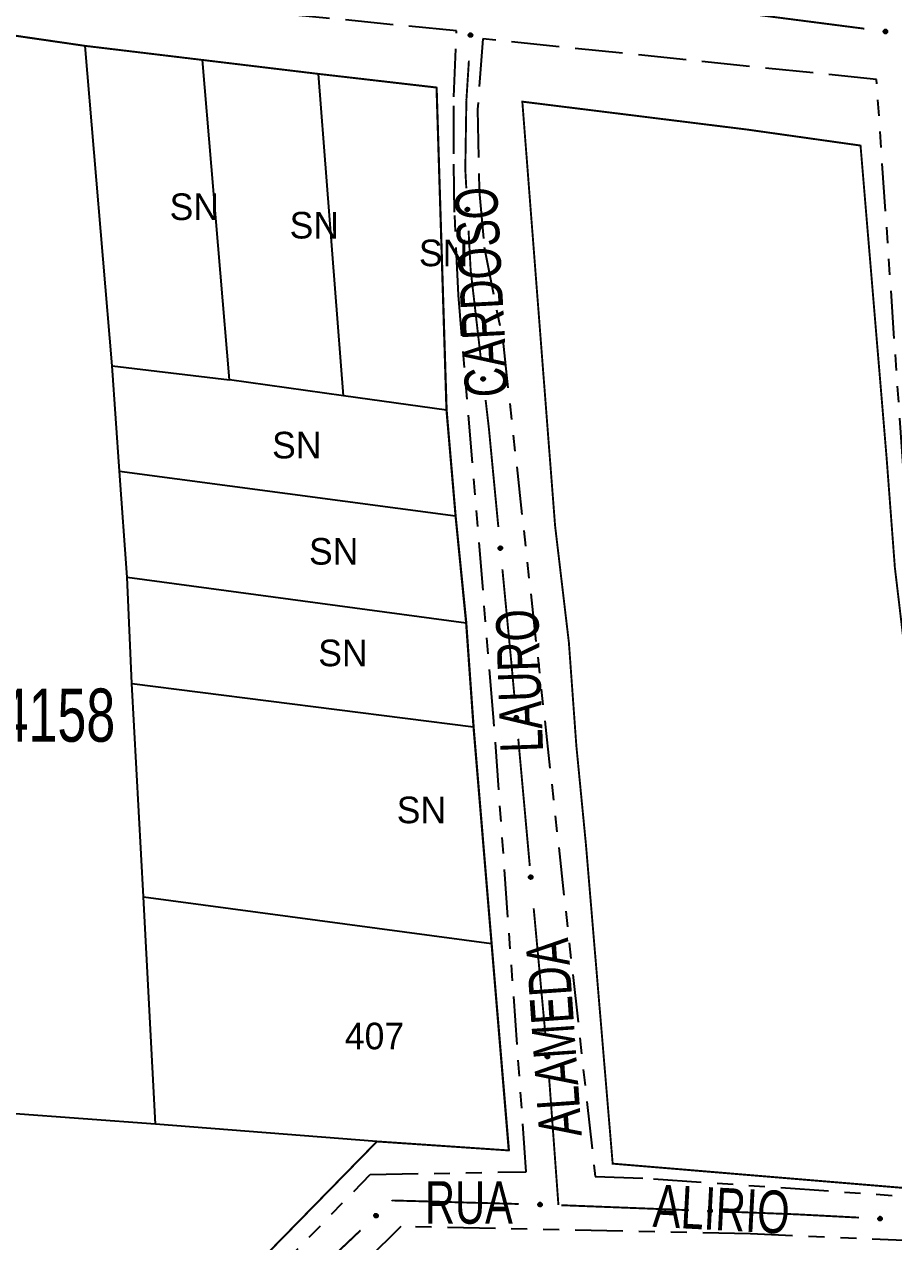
# Model space of a CAD drawing. Extents: x 203555 to 204724, y 4873703 to 4874787.
# Drawn here: x 203860 to 203941.8, y 4874334.5 to 4874449 of the extents above; entities that cross this region are included whole.
import ezdxf
from ezdxf.enums import TextEntityAlignment as Align

# ---------------------------------------------------------------- set-up
doc = ezdxf.new("R2010")
doc.units = 0
doc.header["$LTSCALE"] = 1.5
doc.header["$MEASUREMENT"] = 0
doc.linetypes.add('TRACO_11', pattern=[8, 3, -1, 3, -1])
doc.linetypes.add('TRACO_25', pattern=[8, 3, -1, 1, -1, 1, -1])
for name, color, linetype in [('CD_MALHA_LOTES', 7, 'CONTINUOUS'), ('CD_TXT_QUADRA', 7, 'CONTINUOUS'), ('RU-QUADRA', 210, 'CONTINUOUS'), ('SV-EIXO-RUA-N-PAV', 6, 'CONTINUOUS'), ('SV-EIXO-RUA-PAV', 20, 'CONTINUOUS'), ('SV-RUA-NAO-PAV', 7, 'CONTINUOUS'), ('SV-RUA-PAVIM', 7, 'CONTINUOUS'), ('SV-TXT-RUA-N-PAV', 7, 'CONTINUOUS'), ('Th_NmrPort', 1, 'CONTINUOUS')]:
    doc.layers.add(name, color=color, linetype=linetype)
doc.styles.add('ARIAL', font='ARIAL.SHX')

msp = doc.modelspace()

# ---------------------------------------------------------------- linework, layer by layer
at = {"layer": 'CD_MALHA_LOTES', "linetype": 'Continuous', "flags": 128}
for points in [[(203830.471254, 4874452.106836), (203865.747306, 4874446.957912)], [(203868.311194, 4874416.869067), (203865.747306, 4874446.957912)], [(203865.747306, 4874446.957912), (203876.788056, 4874445.630853)], [(203879.319503, 4874415.546049), (203876.788056, 4874445.630853)], [(203876.788056, 4874445.630853), (203887.691426, 4874444.320307)], [(203890.037945, 4874414.060005), (203887.691426, 4874444.320307)], [(203887.691426, 4874444.320307), (203898.793381, 4874443.04344)], [(203898.793381, 4874443.04344), (203899.726118, 4874412.7168)], [(203868.311194, 4874416.869067), (203879.319503, 4874415.546049)], [(203868.990333, 4874406.987634), (203868.311194, 4874416.869067)], [(203890.037945, 4874414.060005), (203879.319503, 4874415.546049)], [(203899.726118, 4874412.7168), (203890.037945, 4874414.060005)], [(203899.726118, 4874412.7168), (203900.578315, 4874402.786014)], [(203869.696284, 4874397.003113), (203868.990333, 4874406.987634)], [(203868.990333, 4874406.987634), (203900.578315, 4874402.786014)], [(203900.578315, 4874402.786014), (203901.573242, 4874392.707186)], [(203869.696284, 4874397.003113), (203901.573242, 4874392.707186)], [(203870.143573, 4874386.99929), (203869.696284, 4874397.003113)], [(203901.573242, 4874392.707186), (203902.26671, 4874382.93282)], [(203871.250607, 4874366.968321), (203870.143573, 4874386.99929)], [(203870.143573, 4874386.99929), (203902.26671, 4874382.93282)], [(203902.26671, 4874382.93282), (203903.963511, 4874362.572043)], [(203871.250607, 4874366.968321), (203903.963511, 4874362.572043)], [(203872.374667, 4874345.584198), (203871.250607, 4874366.968321)], [(203903.963511, 4874362.572043), (203905.585039, 4874343.114512)], [(203872.374667, 4874345.584198), (203858.783588, 4874346.596233)], [(203893.200002, 4874343.955575), (203872.374667, 4874345.584198)], [(203893.200002, 4874343.955575), (203824.637069, 4874273.919708)], [(203905.585039, 4874343.114512), (203893.200002, 4874343.955575)]]:
    msp.add_lwpolyline(points, dxfattribs=at)
at = {"layer": 'RU-QUADRA', "linetype": 'Continuous', "const_width": 0.18, "flags": 128}
msp.add_lwpolyline([(203830.471254, 4874452.106836), (203865.747306, 4874446.957912), (203876.788056, 4874445.630853), (203887.691426, 4874444.320307), (203898.793381, 4874443.04344), (203899.726118, 4874412.7168), (203900.578315, 4874402.786014), (203901.573242, 4874392.707186), (203902.26671, 4874382.93282), (203905.585039, 4874343.114512), (203893.200002, 4874343.955575), (203824.637069, 4874273.919708)], dxfattribs=at)
msp.add_lwpolyline([(203947.454483, 4874339.193717), (203915.363647, 4874341.870885), (203912.843837, 4874371.920904), (203911.947125, 4874381.150119), (203911.244602, 4874390.868141), (203909.949992, 4874401.81656), (203909.23408, 4874411.08091), (203906.8671, 4874441.711129), (203916.849553, 4874440.472311), (203927.996147, 4874439.089025), (203938.668045, 4874437.584191), (203941.111554, 4874408.353079), (203941.89826, 4874397.906818), (203943.066736, 4874388.058828), (203944.219071, 4874378.211146), (203945.05478, 4874368.13292)], close=True, dxfattribs=at)
at = {"layer": 'SV-EIXO-RUA-N-PAV'}
for points in [[(203901.876801, 4874447.834789), (203901.84415, 4874447.871203), (203901.823534, 4874447.909175), (203901.815456, 4874447.945795), (203901.816755, 4874447.980016), (203901.822027, 4874448.014877), (203901.835097, 4874448.048851), (203901.857955, 4874448.083345), (203901.894253, 4874448.116355), (203901.93454, 4874448.134917), (203901.970018, 4874448.144758), (203902.00578, 4874448.145458), (203902.03956, 4874448.139769), (203902.074401, 4874448.125026), (203902.109132, 4874448.10152), (203902.141441, 4874448.064217), (203902.161396, 4874448.026851), (203902.16828, 4874447.991226), (203902.168756, 4874447.955268), (203902.162947, 4874447.919743), (203902.149926, 4874447.886467), (203902.126196, 4874447.851542), (203902.088955, 4874447.820141), (203902.051915, 4874447.799812), (203902.016395, 4874447.79243), (203901.980984, 4874447.792758), (203901.945955, 4874447.797621), (203901.911257, 4874447.809337), (203901.876801, 4874447.834789)], [(203901.603158, 4874431.42509), (203901.566327, 4874431.457269), (203901.541252, 4874431.492457), (203901.528786, 4874431.527824), (203901.525919, 4874431.56195), (203901.526919, 4874431.597193), (203901.535766, 4874431.632503), (203901.554266, 4874431.669518), (203901.586287, 4874431.706691), (203901.624021, 4874431.730008), (203901.658042, 4874431.744085), (203901.693454, 4874431.749123), (203901.727674, 4874431.747579), (203901.764048, 4874431.737176), (203901.801376, 4874431.718062), (203901.837976, 4874431.684959), (203901.862322, 4874431.650293), (203901.873482, 4874431.615767), (203901.878321, 4874431.580134), (203901.87687, 4874431.544166), (203901.867985, 4874431.509556), (203901.848673, 4874431.472007), (203901.815522, 4874431.436316), (203901.781224, 4874431.411639), (203901.746864, 4874431.399997), (203901.711675, 4874431.396023), (203901.676315, 4874431.396595), (203901.64045, 4874431.404011), (203901.603158, 4874431.42509)], [(203903.093385, 4874415.494754), (203903.054642, 4874415.524604), (203903.027449, 4874415.558181), (203903.012829, 4874415.592715), (203903.007867, 4874415.626599), (203903.006694, 4874415.661837), (203903.013351, 4874415.697624), (203903.029537, 4874415.735708), (203903.059208, 4874415.774782), (203903.095436, 4874415.800378), (203903.128525, 4874415.816523), (203903.16356, 4874415.823732), (203903.19781, 4874415.824297), (203903.234756, 4874415.816154), (203903.27319, 4874415.799374), (203903.311758, 4874415.768587), (203903.338192, 4874415.735486), (203903.351456, 4874415.701713), (203903.35848, 4874415.666445), (203903.359246, 4874415.630456), (203903.35251, 4874415.595364), (203903.335545, 4874415.556698), (203903.304654, 4874415.519033), (203903.271941, 4874415.492292), (203903.238363, 4874415.478557), (203903.203486, 4874415.472423), (203903.168157, 4874415.470817), (203903.131904, 4874415.476011), (203903.093385, 4874415.494754)], [(203904.707425, 4874399.579093), (203904.669262, 4874399.609679), (203904.642716, 4874399.643771), (203904.62876, 4874399.678578), (203904.624448, 4874399.712551), (203904.62395, 4874399.747805), (203904.631291, 4874399.783458), (203904.648203, 4874399.821225), (203904.678617, 4874399.859724), (203904.715328, 4874399.884622), (203904.74872, 4874399.90013), (203904.783887, 4874399.906667), (203904.818142, 4874399.906576), (203904.854924, 4874399.897727), (203904.89303, 4874399.880214), (203904.931002, 4874399.848694), (203904.956797, 4874399.815093), (203904.969412, 4874399.781072), (203904.97576, 4874399.745676), (203904.975836, 4874399.709679), (203904.968429, 4874399.674723), (203904.950727, 4874399.636388), (203904.919121, 4874399.599322), (203904.885902, 4874399.573212), (203904.852067, 4874399.560122), (203904.817078, 4874399.554658), (203904.781726, 4874399.553729), (203904.745579, 4874399.559615), (203904.707425, 4874399.579093)], [(203906.207795, 4874383.650213), (203906.16979, 4874383.680997), (203906.143421, 4874383.715225), (203906.129645, 4874383.750104), (203906.125508, 4874383.784099), (203906.125193, 4874383.819355), (203906.132717, 4874383.85497), (203906.149824, 4874383.892649), (203906.180437, 4874383.93099), (203906.217276, 4874383.955698), (203906.250748, 4874383.971033), (203906.285948, 4874383.977388), (203906.320202, 4874383.97712), (203906.356938, 4874383.968081), (203906.394953, 4874383.950372), (203906.432761, 4874383.918657), (203906.458383, 4874383.884923), (203906.470822, 4874383.850837), (203906.476986, 4874383.815409), (203906.476877, 4874383.779412), (203906.469289, 4874383.744494), (203906.45139, 4874383.706251), (203906.419593, 4874383.669349), (203906.386239, 4874383.643411), (203906.352336, 4874383.630496), (203906.317321, 4874383.625212), (203906.281963, 4874383.624466), (203906.245847, 4874383.630539), (203906.207795, 4874383.650213)], [(203907.567476, 4874368.655959), (203907.52947, 4874368.686743), (203907.503101, 4874368.720971), (203907.489325, 4874368.75585), (203907.485188, 4874368.789845), (203907.484873, 4874368.825101), (203907.492397, 4874368.860716), (203907.509505, 4874368.898395), (203907.540117, 4874368.936736), (203907.576956, 4874368.961444), (203907.610428, 4874368.976779), (203907.645628, 4874368.983134), (203907.679882, 4874368.982867), (203907.716619, 4874368.973827), (203907.754633, 4874368.956118), (203907.792442, 4874368.924403), (203907.818063, 4874368.890669), (203907.830502, 4874368.856583), (203907.836667, 4874368.821155), (203907.836557, 4874368.785158), (203907.82897, 4874368.75024), (203907.81107, 4874368.711997), (203907.779273, 4874368.675095), (203907.745919, 4874368.649157), (203907.712017, 4874368.636242), (203907.677001, 4874368.630958), (203907.641644, 4874368.630212), (203907.605528, 4874368.636285), (203907.567476, 4874368.655959)], [(203909.132711, 4874351.783957), (203909.094643, 4874351.814663), (203909.068204, 4874351.848837), (203909.054356, 4874351.883687), (203909.050149, 4874351.917673), (203909.049761, 4874351.952928), (203909.057212, 4874351.988559), (203909.074242, 4874352.026273), (203909.104776, 4874352.064677), (203909.141564, 4874352.089461), (203909.175004, 4874352.104865), (203909.210191, 4874352.111292), (203909.244446, 4874352.111095), (203909.2812, 4874352.102131), (203909.319251, 4874352.0845), (203909.357125, 4874352.052863), (203909.382816, 4874352.019181), (203909.395325, 4874351.985121), (203909.401562, 4874351.949706), (203909.401527, 4874351.913709), (203909.394011, 4874351.878775), (203909.37619, 4874351.840496), (203909.344469, 4874351.803528), (203909.311169, 4874351.777521), (203909.277293, 4874351.764537), (203909.242288, 4874351.759181), (203909.206933, 4874351.758363), (203909.170804, 4874351.764362), (203909.132711, 4874351.783957)], [(203908.676589, 4874337.909413), (203908.641538, 4874337.875303), (203908.604439, 4874337.853154), (203908.568179, 4874337.843587), (203908.533933, 4874337.843488), (203908.498886, 4874337.847333), (203908.464407, 4874337.859005), (203908.429009, 4874337.880436), (203908.394545, 4874337.915357), (203908.374354, 4874337.954852), (203908.363073, 4874337.989899), (203908.360913, 4874338.025603), (203908.365218, 4874338.059586), (203908.378527, 4874338.095001), (203908.400596, 4874338.130662), (203908.436548, 4874338.164466), (203908.473068, 4874338.18593), (203908.508383, 4874338.194263), (203908.544291, 4874338.196207), (203908.580024, 4874338.191853), (203908.613803, 4874338.1802), (203908.649669, 4874338.157916), (203908.682564, 4874338.121989), (203908.704387, 4874338.085809), (203908.713214, 4874338.05062), (203908.714331, 4874338.015225), (203908.710903, 4874337.980027), (203908.700613, 4874337.944879), (203908.676589, 4874337.909413)], [(203924.663904, 4874337.306041), (203924.628479, 4874337.272321), (203924.591137, 4874337.250583), (203924.554774, 4874337.241418), (203924.520529, 4874337.241697), (203924.485527, 4874337.245928), (203924.451179, 4874337.25798), (203924.416019, 4874337.279801), (203924.381943, 4874337.3151), (203924.36219, 4874337.354816), (203924.351296, 4874337.389986), (203924.349531, 4874337.425711), (203924.354212, 4874337.459645), (203924.36791, 4874337.49491), (203924.390372, 4874337.530325), (203924.426695, 4874337.563731), (203924.46345, 4874337.58479), (203924.498855, 4874337.592732), (203924.534782, 4874337.594279), (203924.570465, 4874337.589531), (203924.604113, 4874337.577506), (203924.63973, 4874337.554827), (203924.672226, 4874337.518539), (203924.693649, 4874337.48212), (203924.702086, 4874337.446836), (203924.702813, 4874337.411431), (203924.698996, 4874337.376273), (203924.688318, 4874337.341241), (203924.663904, 4874337.306041)], [(203893.289683, 4874337.003642), (203893.28907, 4874336.954738), (203893.278543, 4874336.912832), (203893.259703, 4874336.880407), (203893.235584, 4874336.856096), (203893.208107, 4874336.834003), (203893.175491, 4874336.817841), (203893.135317, 4874336.807922), (203893.086254, 4874336.808192), (203893.044035, 4874336.821797), (203893.011258, 4874336.838567), (203892.984459, 4874336.862258), (203892.963445, 4874336.88931), (203892.947777, 4874336.923745), (203892.938122, 4874336.964556), (203892.939588, 4874337.013883), (203892.95019, 4874337.054896), (203892.969236, 4874337.08578), (203892.993224, 4874337.11257), (203893.021546, 4874337.134789), (203893.053654, 4874337.15047), (203893.094762, 4874337.160117), (203893.143429, 4874337.158025), (203893.184454, 4874337.147917), (203893.215598, 4874337.12931), (203893.241442, 4874337.1051), (203893.263935, 4874337.07781), (203893.281547, 4874337.0457), (203893.289683, 4874337.003642)], [(203940.645461, 4874336.577458), (203940.609585, 4874336.544217), (203940.571954, 4874336.522985), (203940.535471, 4874336.514309), (203940.501232, 4874336.515049), (203940.46629, 4874336.519752), (203940.432108, 4874336.532265), (203940.397245, 4874336.554557), (203940.363647, 4874336.590312), (203940.34443, 4874336.630291), (203940.334011, 4874336.665603), (203940.332727, 4874336.701349), (203940.337864, 4874336.735217), (203940.352036, 4874336.770294), (203940.374972, 4874336.805404), (203940.411742, 4874336.838317), (203940.448777, 4874336.85888), (203940.484286, 4874336.866345), (203940.520231, 4874336.867408), (203940.555846, 4874336.86218), (203940.58933, 4874336.849703), (203940.624638, 4874336.826547), (203940.656643, 4874336.789824), (203940.677574, 4874336.75312), (203940.685535, 4874336.717726), (203940.685785, 4874336.682314), (203940.681495, 4874336.647211), (203940.670347, 4874336.612325), (203940.645461, 4874336.577458)]]:
    msp.add_lwpolyline(points, close=True, dxfattribs=at)
for points in [[(203901.823534, 4874447.909175), (203901.822027, 4874448.014877)], [(203901.832305, 4874447.892798), (203901.828939, 4874448.022965)], [(203901.84415, 4874447.871203), (203901.835097, 4874448.048851)], [(203901.859821, 4874447.855346), (203901.846439, 4874448.058691)], [(203901.876801, 4874447.834789), (203901.857955, 4874448.083345)], [(203901.89588, 4874447.822778), (203901.877739, 4874448.096205)], [(203901.911257, 4874447.809337), (203901.894253, 4874448.116355)], [(203901.929071, 4874447.808188), (203901.913643, 4874448.121093)], [(203901.945955, 4874447.797621), (203901.93454, 4874448.134917)], [(203901.962636, 4874447.799043), (203901.950159, 4874448.134996)], [(203901.980984, 4874447.792758), (203901.970018, 4874448.144758)], [(203901.999298, 4874447.795156), (203901.990386, 4874448.143174)], [(203902.016395, 4874447.79243), (203902.00578, 4874448.145458)], [(203902.03516, 4874447.799531), (203902.022964, 4874448.139568)], [(203902.051915, 4874447.799812), (203902.03956, 4874448.139769)], [(203902.071583, 4874447.812073), (203902.057703, 4874448.127607)], [(203902.088955, 4874447.820141), (203902.074401, 4874448.125026)], [(203902.106313, 4874447.839777), (203902.092068, 4874448.1102)], [(203902.126196, 4874447.851542), (203902.109132, 4874448.10152)], [(203902.136064, 4874447.874662), (203902.125217, 4874448.075097)], [(203902.149926, 4874447.886467), (203902.141441, 4874448.064217)], [(203902.1561, 4874447.907478), (203902.151467, 4874448.0391)], [(203902.162947, 4874447.919743), (203902.161396, 4874448.026851)], [(203901.541252, 4874431.492457), (203901.526919, 4874431.597193)], [(203901.551947, 4874431.477266), (203901.532798, 4874431.60606)], [(203901.566327, 4874431.457269), (203901.535766, 4874431.632503)], [(203901.583808, 4874431.443433), (203901.545829, 4874431.643648)], [(203901.603158, 4874431.42509), (203901.554266, 4874431.669518)], [(203901.623555, 4874431.415485), (203901.572342, 4874431.684685)], [(203901.64045, 4874431.404011), (203901.586287, 4874431.706691)], [(203901.658273, 4874431.405034), (203901.604957, 4874431.713749)], [(203901.676315, 4874431.396595), (203901.624021, 4874431.730008)], [(203901.6927, 4874431.400033), (203901.639515, 4874431.731985)], [(203901.711675, 4874431.396023), (203901.658042, 4874431.744085)], [(203901.729562, 4874431.400627), (203901.678451, 4874431.744987)], [(203901.746864, 4874431.399997), (203901.693454, 4874431.749123)], [(203901.764627, 4874431.409325), (203901.711225, 4874431.745364)], [(203901.781224, 4874431.411639), (203901.727674, 4874431.747579)], [(203901.799258, 4874431.426198), (203901.74716, 4874431.73771)], [(203901.815522, 4874431.436316), (203901.764048, 4874431.737176)], [(203901.830366, 4874431.457914), (203901.783385, 4874431.724606)], [(203901.848673, 4874431.472007), (203901.801376, 4874431.718062)], [(203901.855661, 4874431.496154), (203901.820552, 4874431.693788)], [(203901.867985, 4874431.509556), (203901.837976, 4874431.684959)], [(203901.871562, 4874431.531161), (203901.850978, 4874431.661245)], [(203901.87687, 4874431.544166), (203901.862322, 4874431.650293)], [(203903.027449, 4874415.558181), (203903.006694, 4874415.661837)], [(203903.039058, 4874415.543678), (203903.012016, 4874415.671049)], [(203903.054642, 4874415.524604), (203903.013351, 4874415.697624)], [(203903.072942, 4874415.511871), (203903.022709, 4874415.709367)], [(203903.093385, 4874415.494754), (203903.029537, 4874415.735708)], [(203903.114335, 4874415.486423), (203903.046645, 4874415.751959)], [(203903.131904, 4874415.476011), (203903.059208, 4874415.774782)], [(203903.14963, 4874415.478129), (203903.077409, 4874415.782976)], [(203903.168157, 4874415.470817), (203903.095436, 4874415.800378)], [(203903.1843, 4874415.475257), (203903.110778, 4874415.803305)], [(203903.203486, 4874415.472423), (203903.128525, 4874415.816523)], [(203903.221056, 4874415.47812), (203903.148839, 4874415.81868)], [(203903.238363, 4874415.478557), (203903.16356, 4874415.823732)], [(203903.255519, 4874415.48896), (203903.181529, 4874415.821074)], [(203903.271941, 4874415.492292), (203903.19781, 4874415.824297)], [(203903.289044, 4874415.507933), (203903.217867, 4874415.815647)], [(203903.304654, 4874415.519033), (203903.234756, 4874415.816154)], [(203903.31814, 4874415.541505), (203903.254829, 4874415.804798)], [(203903.335545, 4874415.556698), (203903.27319, 4874415.799374)], [(203903.341033, 4874415.581229), (203903.293823, 4874415.776327)], [(203903.35251, 4874415.595364), (203903.311758, 4874415.768587)], [(203903.354749, 4874415.617149), (203903.326196, 4874415.745719)], [(203903.359246, 4874415.630456), (203903.338192, 4874415.735486)], [(203904.642716, 4874399.643771), (203904.62395, 4874399.747805)], [(203904.654045, 4874399.629048), (203904.629447, 4874399.756914)], [(203904.669262, 4874399.609679), (203904.631291, 4874399.783458)], [(203904.687314, 4874399.596598), (203904.640872, 4874399.79502)], [(203904.707425, 4874399.579093), (203904.648203, 4874399.821225)], [(203904.728212, 4874399.570363), (203904.665619, 4874399.837146)], [(203904.745579, 4874399.559615), (203904.678617, 4874399.859724)], [(203904.763341, 4874399.561394), (203904.696971, 4874399.867568)], [(203904.781726, 4874399.553729), (203904.715328, 4874399.884622)], [(203904.79795, 4874399.557859), (203904.730724, 4874399.887254)], [(203904.817078, 4874399.554658), (203904.74872, 4874399.90013)], [(203904.834754, 4874399.560017), (203904.769072, 4874399.901897)], [(203904.852067, 4874399.560122), (203904.783887, 4874399.906667)], [(203904.869418, 4874399.570195), (203904.801802, 4874399.903665)], [(203904.885902, 4874399.573212), (203904.818142, 4874399.906576)], [(203904.903301, 4874399.588523), (203904.838029, 4874399.897543)], [(203904.919121, 4874399.599322), (203904.854924, 4874399.897727)], [(203904.933035, 4874399.621531), (203904.874777, 4874399.885989)], [(203904.950727, 4874399.636388), (203904.89303, 4874399.880214)], [(203904.956684, 4874399.66081), (203904.913219, 4874399.856776)], [(203904.968429, 4874399.674723), (203904.931002, 4874399.848694)], [(203904.971086, 4874399.69646), (203904.944999, 4874399.825554)], [(203904.975836, 4874399.709679), (203904.956797, 4874399.815093)], [(203906.143421, 4874383.715225), (203906.125193, 4874383.819355)], [(203906.154674, 4874383.700444), (203906.130737, 4874383.828435)], [(203906.16979, 4874383.680997), (203906.132717, 4874383.85497)], [(203906.187775, 4874383.667822), (203906.142358, 4874383.866482)], [(203906.207795, 4874383.650213), (203906.149824, 4874383.892649)], [(203906.228536, 4874383.641376), (203906.167322, 4874383.908479)], [(203906.245847, 4874383.630539), (203906.180437, 4874383.93099)], [(203906.263619, 4874383.632226), (203906.198831, 4874383.938739)], [(203906.281963, 4874383.624466), (203906.217276, 4874383.955698)], [(203906.298209, 4874383.628512), (203906.232685, 4874383.95825)], [(203906.317321, 4874383.625212), (203906.250748, 4874383.971033)], [(203906.335024, 4874383.63048), (203906.271109, 4874383.972695)], [(203906.352336, 4874383.630496), (203906.285948, 4874383.977388)], [(203906.36974, 4874383.640479), (203906.303847, 4874383.974294)], [(203906.386239, 4874383.643411), (203906.320202, 4874383.97712)], [(203906.403717, 4874383.658632), (203906.340042, 4874383.967985)], [(203906.419593, 4874383.669349), (203906.356938, 4874383.968081)], [(203906.433621, 4874383.691486), (203906.37673, 4874383.956241)], [(203906.45139, 4874383.706251), (203906.394953, 4874383.950372)], [(203906.457473, 4874383.730642), (203906.41502, 4874383.92683)], [(203906.469289, 4874383.744494), (203906.432761, 4874383.918657)], [(203906.472058, 4874383.766218), (203906.446639, 4874383.895444)], [(203906.476877, 4874383.779412), (203906.458383, 4874383.884923)], [(203907.503101, 4874368.720971), (203907.484873, 4874368.825101)], [(203907.514354, 4874368.70619), (203907.490417, 4874368.834181)], [(203907.52947, 4874368.686743), (203907.492397, 4874368.860716)], [(203907.547455, 4874368.673569), (203907.502038, 4874368.872228)], [(203907.567476, 4874368.655959), (203907.509505, 4874368.898395)], [(203907.588217, 4874368.647122), (203907.527003, 4874368.914225)], [(203907.605528, 4874368.636285), (203907.540117, 4874368.936736)], [(203907.6233, 4874368.637972), (203907.558512, 4874368.944485)], [(203907.641644, 4874368.630212), (203907.576956, 4874368.961444)], [(203907.657889, 4874368.634258), (203907.592366, 4874368.963996)], [(203907.677001, 4874368.630958), (203907.610428, 4874368.976779)], [(203907.694704, 4874368.636227), (203907.630789, 4874368.978442)], [(203907.712017, 4874368.636242), (203907.645628, 4874368.983134)], [(203907.729421, 4874368.646225), (203907.663527, 4874368.98004)], [(203907.745919, 4874368.649157), (203907.679882, 4874368.982867)], [(203907.763398, 4874368.664378), (203907.699722, 4874368.973731)], [(203907.779273, 4874368.675095), (203907.716619, 4874368.973827)], [(203907.793301, 4874368.697232), (203907.73641, 4874368.961987)], [(203907.81107, 4874368.711997), (203907.754633, 4874368.956118)], [(203907.817153, 4874368.736388), (203907.774701, 4874368.932576)], [(203907.82897, 4874368.75024), (203907.792442, 4874368.924403)], [(203907.831739, 4874368.771964), (203907.806319, 4874368.90119)], [(203907.836557, 4874368.785158), (203907.818063, 4874368.890669)], [(203909.068204, 4874351.848837), (203909.049761, 4874351.952928)], [(203909.079487, 4874351.834079), (203909.055287, 4874351.96202)], [(203909.094643, 4874351.814663), (203909.057212, 4874351.988559)], [(203909.112655, 4874351.801525), (203909.06683, 4874352.000091)], [(203909.132711, 4874351.783957), (203909.074242, 4874352.026273)], [(203909.153471, 4874351.775163), (203909.091707, 4874352.042139)], [(203909.170804, 4874351.764362), (203909.104776, 4874352.064677)], [(203909.188572, 4874351.766085), (203909.123154, 4874352.072464)], [(203909.206933, 4874351.758363), (203909.141564, 4874352.089461)], [(203909.22317, 4874351.762442), (203909.156968, 4874352.092045)], [(203909.242288, 4874351.759181), (203909.175004, 4874352.104865)], [(203909.25998, 4874351.764486), (203909.195362, 4874352.106569)], [(203909.277293, 4874351.764537), (203909.210191, 4874352.111292)], [(203909.294676, 4874351.774556), (203909.228096, 4874352.108235)], [(203909.311169, 4874351.777521), (203909.244446, 4874352.111095)], [(203909.328616, 4874351.792778), (203909.264304, 4874352.102001)], [(203909.344469, 4874351.803528), (203909.2812, 4874352.102131)], [(203909.358452, 4874351.825694), (203909.301017, 4874352.090332)], [(203909.37619, 4874351.840496), (203909.319251, 4874352.0845)], [(203909.382223, 4874351.864899), (203909.339367, 4874352.061)], [(203909.394011, 4874351.878775), (203909.357125, 4874352.052863)], [(203909.396735, 4874351.900505), (203909.37105, 4874352.029679)], [(203909.401527, 4874351.913709), (203909.382816, 4874352.019181)], [(203908.713214, 4874338.05062), (203908.360913, 4874338.025603)], [(203908.714331, 4874338.015225), (203908.363073, 4874337.989899)], [(203908.711188, 4874338.033426), (203908.363823, 4874338.010314)], [(203908.704387, 4874338.085809), (203908.365218, 4874338.059586)], [(203908.705353, 4874338.06908), (203908.366097, 4874338.043012)], [(203908.708801, 4874337.996636), (203908.373636, 4874337.970455)], [(203908.710903, 4874337.980027), (203908.374354, 4874337.954852)], [(203908.691334, 4874338.10496), (203908.37663, 4874338.078211)], [(203908.682564, 4874338.121989), (203908.378527, 4874338.095001)], [(203908.701033, 4874337.962726), (203908.389019, 4874337.934537)], [(203908.662235, 4874338.13853), (203908.392619, 4874338.113258)], [(203908.700613, 4874337.944879), (203908.394545, 4874337.915357)], [(203908.649669, 4874338.157916), (203908.400596, 4874338.130662)], [(203908.68781, 4874337.928967), (203908.415352, 4874337.899679)], [(203908.626165, 4874338.166833), (203908.42634, 4874338.147813)], [(203908.676589, 4874337.909413), (203908.429009, 4874337.880436)], [(203908.613803, 4874338.1802), (203908.436548, 4874338.164466)], [(203908.656741, 4874337.891609), (203908.454112, 4874337.869936)], [(203908.592558, 4874338.185512), (203908.461235, 4874338.175509)], [(203908.641538, 4874337.875303), (203908.464407, 4874337.859005)], [(203908.580024, 4874338.191853), (203908.473068, 4874338.18593)], [(203908.620444, 4874337.862586), (203908.490523, 4874337.853909)], [(203908.604439, 4874337.853154), (203908.498886, 4874337.847333)], [(203924.702086, 4874337.446836), (203924.349531, 4874337.425711)], [(203924.699871, 4874337.429665), (203924.352272, 4874337.410391)], [(203924.693649, 4874337.48212), (203924.354212, 4874337.459645)], [(203924.69443, 4874337.465381), (203924.354906, 4874337.443062)], [(203924.680808, 4874337.501414), (203924.365828, 4874337.478142)], [(203924.672226, 4874337.518539), (203924.36791, 4874337.49491)], [(203924.652082, 4874337.535303), (203924.382203, 4874337.513011)], [(203924.63973, 4874337.554827), (203924.390372, 4874337.530325)], [(203924.616327, 4874337.564003), (203924.416303, 4874337.547191)], [(203924.604113, 4874337.577506), (203924.426695, 4874337.563731)], [(203924.582928, 4874337.583052), (203924.451503, 4874337.5745)], [(203924.570465, 4874337.589531), (203924.46345, 4874337.58479)], [(203893.094762, 4874337.160117), (203892.938122, 4874336.964556)], [(203893.053654, 4874337.15047), (203892.939588, 4874337.013883)], [(203893.071848, 4874337.149778), (203892.944165, 4874336.994894)], [(203893.117361, 4874337.155319), (203892.944806, 4874336.946616)], [(203893.143429, 4874337.158025), (203892.947777, 4874336.923745)], [(203893.034887, 4874337.139182), (203892.949208, 4874337.039158)], [(203893.021546, 4874337.134789), (203892.95019, 4874337.054896)], [(203893.161677, 4874337.152205), (203892.958321, 4874336.910543)], [(203893.184454, 4874337.147917), (203892.963445, 4874336.88931)], [(203893.196978, 4874337.136784), (203892.975797, 4874336.878224)], [(203893.215598, 4874337.12931), (203892.984459, 4874336.862258)], [(203893.226337, 4874337.11573), (203892.997337, 4874336.853519)], [(203893.241442, 4874337.1051), (203893.011258, 4874336.838567)], [(203893.250694, 4874337.088054), (203893.032483, 4874336.832311)], [(203893.263935, 4874337.07781), (203893.044035, 4874336.821797)], [(203893.269211, 4874337.058603), (203893.068774, 4874336.817829)], [(203893.281547, 4874337.0457), (203893.086254, 4874336.808192)], [(203893.283768, 4874337.025398), (203893.112049, 4874336.811847)], [(203893.289683, 4874337.003642), (203893.135317, 4874336.807922)], [(203893.288267, 4874336.977017), (203893.160481, 4874336.818275)], [(203893.28907, 4874336.954738), (203893.175491, 4874336.817841)], [(203893.283172, 4874336.930823), (203893.197545, 4874336.832729)], [(203893.278543, 4874336.912832), (203893.208107, 4874336.834003)], [(203924.702813, 4874337.411431), (203924.351296, 4874337.389986)], [(203924.697077, 4874337.392904), (203924.361644, 4874337.370426)], [(203924.698996, 4874337.376273), (203924.36219, 4874337.354816)], [(203924.688936, 4874337.359081), (203924.37663, 4874337.33434)], [(203924.688318, 4874337.341241), (203924.381943, 4874337.3151)], [(203924.675341, 4874337.325471), (203924.402576, 4874337.299194)], [(203924.663904, 4874337.306041), (203924.416019, 4874337.279801)], [(203924.643861, 4874337.288458), (203924.441005, 4874337.269025)], [(203924.628479, 4874337.272321), (203924.451179, 4874337.25798)], [(203924.607246, 4874337.259837), (203924.477237, 4874337.252596)], [(203924.591137, 4874337.250583), (203924.485527, 4874337.245928)], [(203940.685535, 4874336.717726), (203940.332727, 4874336.701349)], [(203940.685785, 4874336.682314), (203940.334011, 4874336.665603)], [(203940.683088, 4874336.700587), (203940.335262, 4874336.685994)], [(203940.677574, 4874336.75312), (203940.337864, 4874336.735217)], [(203940.678129, 4874336.736372), (203940.338336, 4874336.718626)], [(203940.6798, 4874336.663866), (203940.344095, 4874336.645906)], [(203940.681495, 4874336.647211), (203940.34443, 4874336.630291)], [(203940.664993, 4874336.772586), (203940.349728, 4874336.753556)], [(203940.656643, 4874336.789824), (203940.352036, 4874336.770294)], [(203940.671204, 4874336.630156), (203940.358593, 4874336.609621)], [(203940.670347, 4874336.612325), (203940.363647, 4874336.590312)], [(203940.636726, 4874336.806858), (203940.366571, 4874336.788201)], [(203940.624638, 4874336.826547), (203940.374972, 4874336.805404)], [(203940.657158, 4874336.596732), (203940.384064, 4874336.574129)], [(203940.645461, 4874336.577458), (203940.397245, 4874336.554557)], [(203940.60136, 4874336.836037), (203940.401129, 4874336.821919)], [(203940.58933, 4874336.849703), (203940.411742, 4874336.838317)], [(203940.625183, 4874336.560146), (203940.422084, 4874336.543445)], [(203940.609585, 4874336.544217), (203940.432108, 4874336.532265)], [(203940.568221, 4874336.855534), (203940.436693, 4874336.848752)], [(203940.555846, 4874336.86218), (203940.448777, 4874336.85888)], [(203940.588185, 4874336.532021), (203940.458091, 4874336.526531)], [(203940.571954, 4874336.522985), (203940.46629, 4874336.519752)]]:
    msp.add_lwpolyline(points, dxfattribs=at)
at = {"layer": 'SV-EIXO-RUA-N-PAV', "const_width": 0.18}
for points in [[(203901.605367, 4874441.817098), (203901.843305, 4874445.560728)], [(203901.504387, 4874435.354416), (203901.60148, 4874441.568312)], [(203901.60148, 4874441.568312), (203901.605367, 4874441.817098)], [(203901.546102, 4874434.570179), (203901.504387, 4874435.354416)], [(203901.599219, 4874433.571591), (203901.546102, 4874434.570179)], [(203902.009284, 4874425.862353), (203901.811684, 4874429.577238)], [(203902.041328, 4874425.58433), (203902.009284, 4874425.862353)], [(203902.957298, 4874417.636941), (203902.041328, 4874425.58433)], [(203903.725934, 4874410.967892), (203903.415283, 4874413.663246)], [(203903.75331, 4874410.682398), (203903.725934, 4874410.967892)], [(203904.612383, 4874401.723492), (203903.75331, 4874410.682398)], [(203905.846502, 4874388.853404), (203904.994194, 4874397.741756)], [(203905.852902, 4874388.782817), (203905.846502, 4874388.853404)], [(203906.123831, 4874385.795075), (203905.852902, 4874388.782817)], [(203907.568784, 4874369.860456), (203906.485069, 4874381.81142)], [(203909.044337, 4874353.928642), (203907.936051, 4874365.877354)], [(203910.262471, 4874337.975483), (203909.385773, 4874349.943415)], [(203894.613402, 4874338.410179), (203894.561141, 4874338.360637)], [(203895.541033, 4874338.384415), (203894.613402, 4874338.410179)], [(203906.536791, 4874338.078975), (203895.541033, 4874338.384415)], [(203922.52611, 4874337.499226), (203910.535149, 4874337.964896)], [(203932.649333, 4874337.10609), (203926.523097, 4874337.344003)], [(203933.517292, 4874337.060676), (203932.649333, 4874337.10609)], [(203938.510461, 4874336.799405), (203933.517292, 4874337.060676)], [(203891.658212, 4874335.608728), (203885.852355, 4874330.104909)]]:
    msp.add_lwpolyline(points, dxfattribs=at)
at = {"layer": 'SV-EIXO-RUA-PAV', "const_width": 0.18}
msp.add_lwpolyline([(203927.130137, 4874450.10641), (203939.031242, 4874448.568972)], dxfattribs=at)
at = {"layer": 'SV-EIXO-RUA-PAV'}
msp.add_lwpolyline([(203940.886366, 4874448.440314), (203940.924668, 4874448.470727), (203940.963806, 4874448.489033), (203941.000844, 4874448.494907), (203941.034926, 4874448.491562), (203941.069409, 4874448.484214), (203941.10254, 4874448.469135), (203941.135605, 4874448.444254), (203941.166383, 4874448.406045), (203941.182501, 4874448.36472), (203941.190202, 4874448.328716), (203941.188761, 4874448.292977), (203941.181061, 4874448.259598), (203941.16426, 4874448.225701), (203941.138718, 4874448.192439), (203941.099549, 4874448.16242), (203941.061056, 4874448.144736), (203941.025083, 4874448.139996), (203940.989161, 4874448.141672), (203940.954047, 4874448.149596), (203940.92161, 4874448.164586), (203940.888167, 4874448.190363), (203940.859051, 4874448.229415), (203940.840975, 4874448.267606), (203940.835731, 4874448.303504), (203940.838177, 4874448.338831), (203940.845127, 4874448.373507), (203940.858898, 4874448.407442), (203940.886366, 4874448.440314)], close=True, dxfattribs=at)
for points in [[(203940.873235, 4874448.421987), (203941.147258, 4874448.423735)], [(203940.886366, 4874448.440314), (203941.135605, 4874448.444254)], [(203940.907903, 4874448.456032), (203941.111684, 4874448.457224)], [(203940.924668, 4874448.470727), (203941.10254, 4874448.469135)], [(203940.946934, 4874448.481259), (203941.077069, 4874448.47683)], [(203940.963806, 4874448.489033), (203941.069409, 4874448.484214)], [(203940.835731, 4874448.303504), (203941.188761, 4874448.292977)], [(203940.838177, 4874448.338831), (203941.190202, 4874448.328716)], [(203940.839475, 4874448.320407), (203941.187403, 4874448.30848)], [(203940.840975, 4874448.267606), (203941.181061, 4874448.259598)], [(203940.841696, 4874448.284347), (203941.181854, 4874448.276176)], [(203940.845127, 4874448.373507), (203941.182501, 4874448.36472)], [(203940.845548, 4874448.35677), (203941.181647, 4874448.349124)], [(203940.852037, 4874448.247239), (203941.167836, 4874448.242215)], [(203940.856685, 4874448.389728), (203941.169953, 4874448.386407)], [(203940.858898, 4874448.407442), (203941.166383, 4874448.406045)], [(203940.859051, 4874448.229415), (203941.16426, 4874448.225701)], [(203940.877613, 4874448.210914), (203941.148404, 4874448.208953)], [(203940.888167, 4874448.190363), (203941.138718, 4874448.192439)], [(203940.910655, 4874448.179129), (203941.11138, 4874448.177963)], [(203940.92161, 4874448.164586), (203941.099549, 4874448.16242)], [(203940.942214, 4874448.157165), (203941.073877, 4874448.153915)], [(203940.954047, 4874448.149596), (203941.061056, 4874448.144736)]]:
    msp.add_lwpolyline(points, dxfattribs=at)
at = {"layer": 'SV-RUA-NAO-PAV', "linetype": 'TRACO_25'}
for points in [[(203822.317373, 4874269.587844, 7.571764), (203849.187714, 4874296.245047, 7.951255), (203892.564674, 4874340.851186, 8.462405), (203907.237363, 4874341.113091, 8.609554), (203904.163343, 4874383.833308, 8.663767), (203900.866833, 4874423.513947, 8.361724), (203900.494273, 4874431.320286, 8.330745), (203900.412222, 4874436.803931, 8.261043), (203900.424903, 4874442.164667, 8.22232), (203900.67817, 4874448.3605, 8.175851)], [(203903.159578, 4874447.610893, 8.268787), (203902.656193, 4874440.959612, 8.369469), (203902.813675, 4874433.318839, 8.477895), (203903.278533, 4874428.029758, 8.48564), (203905.02339, 4874419.293061, 8.516618), (203913.704052, 4874340.675234, 8.919342), (203919.199994, 4874340.450413, 8.919342), (203945.848772, 4874338.591196, 8.919342), (203949.636033, 4874338.377148, 9.190407), (203949.443258, 4874340.946204, 9.190407), (203948.079832, 4874354.70441, 9.190407), (203943.494992, 4874395.494692, 8.710236), (203940.171138, 4874443.79863, 8.144873)]]:
    msp.add_polyline3d(points, dxfattribs=at)
msp.add_polyline3d([(203861.3793, 4874301.90704, 8.214575), (203900.600404, 4874261.357511, 8.044191), (203935.25016, 4874294.810204, 8.671512), (203976.296422, 4874333.526452, 9.027768), (203956.26132, 4874334.068944, 9.058747), (203928.326296, 4874335.262244, 9.035513), (203895.434351, 4874335.976576, 8.60181)], close=True, dxfattribs=at)
at = {"layer": 'SV-RUA-PAVIM', "linetype": 'TRACO_11'}
for points in [[(203900.67817, 4874448.3605, 8.183596), (203864.131017, 4874451.954013, 8.183596), (203862.363601, 4874452.131142, 8.183596)], [(203940.171138, 4874443.79863, 8.144873), (203903.159578, 4874447.610893, 8.268787)]]:
    msp.add_polyline3d(points, dxfattribs=at)

# ---------------------------------------------------------------- texts
at = {"layer": 'CD_TXT_QUADRA', "style": 'ARIAL', "width": 0.7}
msp.add_text('278824158', height=5, dxfattribs=at).set_placement((203844.118406, 4874381.538217))
at = {"layer": 'SV-TXT-RUA-N-PAV', "style": 'ARIAL', "width": 0.7}
for s, rotation, p in [('CARDOSO', 93, (203905.511175, 4874414.033806)), ('LAURO', 92, (203908.821539, 4874380.599129)), ('ALAMEDA', 94, (203912.46294, 4874344.516161)), ('ALIRIO', 357, (203919.087305, 4874335.939529))]:
    msp.add_text(s, height=4, rotation=rotation, dxfattribs=at).set_placement(p)
msp.add_text('RUA', height=4, dxfattribs=at).set_placement((203897.71545, 4874336.224487))
at = {"layer": 'Th_NmrPort', "color": 1}
for s, p in [('SN', (203873.699347, 4874431.831989)), ('SN', (203884.98684, 4874430.095451)), ('SN', (203897.142602, 4874427.490645)), ('SN', (203883.334386, 4874409.4219)), ('SN', (203886.807461, 4874399.436809)), ('SN', (203887.675729, 4874389.885853)), ('SN', (203895.056014, 4874375.125285)), ('407', (203890.17549, 4874353.871224))]:
    msp.add_text(s, height=2.5, dxfattribs=at).set_placement(p, align=Align.MIDDLE_LEFT)

doc.saveas('drawing.dxf')
